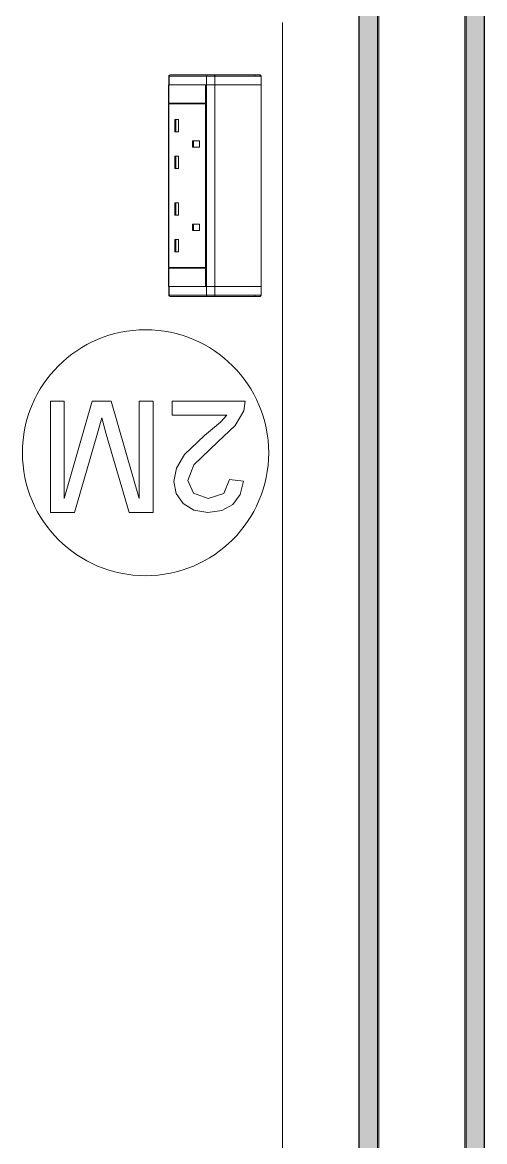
# Model space of a CAD drawing. Header units: millimetres. Extents: x 155920 to 295199, y -4084 to 97293.
# Drawn here: x 189125 to 189501, y 31466 to 32377 of the extents above; entities that cross this region are included whole.
import ezdxf

# ---------------------------------------------------------------- set-up
doc = ezdxf.new("R2010")
doc.units = ezdxf.units.MM
doc.header["$MEASUREMENT"] = 0
for name, color, linetype, lineweight in [('A-WALL', 7, 'CONTINUOUS', 9), ('A-WALL-PATT', 7, 'CONTINUOUS', 25), ('I-FURN', 8, 'CONTINUOUS', 9), ('I-WALL', 7, 'CONTINUOUS', 9)]:
    doc.layers.add(name, color=color, linetype=linetype, lineweight=lineweight)

msp = doc.modelspace()

# ---------------------------------------------------------------- hatches: boundary and pattern name
at = {"layer": 'A-WALL-PATT', "lineweight": 5}
h = msp.add_hatch(color=256, dxfattribs=at)
h.paths.add_polyline_path([(189413.83, 28508.33), (189413.83, 28794.33), (189449.83, 28794.33), (189449.83, 28809.33), (189398.83, 28809.33), (189398.83, 28508.33)], flags=0)
h.paths.add_polyline_path([(189449.83, 29819.33), (189449.83, 29834.33), (189413.83, 29834.33), (189413.83, 33830.29), (189398.83, 33830.29), (189398.83, 29819.33)], flags=0)
at = {"layer": 'A-WALL-PATT', "lineweight": 9}
h = msp.add_hatch(color=256, dxfattribs=at)
h.paths.add_polyline_path([(189485.83, 28508.33), (189500.83, 28508.33), (189500.83, 28809.33), (189449.83, 28809.33), (189449.83, 28794.33), (189485.83, 28794.33), (189485.83, 28598.77)], flags=0)
h.paths.add_polyline_path([(189449.83, 29819.33), (189500.83, 29819.33), (189500.83, 33830.29), (189485.83, 33830.29), (189485.83, 29834.33), (189449.83, 29834.33)], flags=0)

# ---------------------------------------------------------------- linework, layer by layer
at = {"layer": 'A-WALL'}
for p, q in [((189413.83, 33830.29), (189413.83, 29834.33)), ((189414.83, 33830.29), (189414.83, 29835.33)), ((189484.83, 29835.33), (189484.83, 33830.29)), ((189485.83, 29834.33), (189485.83, 33830.29))]:
    msp.add_line(p, q, dxfattribs=at)
at = {"layer": 'I-FURN'}
for p, q in [((189336.61, 31266.57), (189336.61, 32376.57)), ((189336.61, 32376.57), (189336.61, 31266.57)), ((189244.44, 32332.85), (189244.44, 32325.85)), ((189244.44, 32332.85), (189244.62, 32332.85)), ((189244.44, 32332.85), (189244.44, 32325.85)), ((189244.44, 32325.85), (189244.44, 32332.85)), ((189244.62, 32332.85), (189274.9, 32332.85)), ((189244.62, 32332.85), (189244.62, 32325.85)), ((189244.77, 32333.59), (189244.8, 32333.62)), ((189275.72, 32333.85), (189245.44, 32333.85)), ((189275.72, 32333.85), (189245.44, 32333.85)), ((189274.9, 32332.85), (189281.82, 32332.85)), ((189274.9, 32332.85), (189274.9, 32325.85)), ((189275.72, 32333.85), (189314.29, 32333.85)), ((189281.26, 32333.85), (189275.72, 32333.85)), ((189318.28, 32333.85), (189281.26, 32333.85)), ((189281.82, 32332.85), (189319.28, 32332.85)), ((189281.82, 32332.85), (189281.82, 32325.85)), ((189314.29, 32333.85), (189314.29, 32332.85)), ((189314.29, 32333.85), (189318.28, 32333.85)), ((189319.28, 32332.85), (189319.28, 32325.85)), ((189319.29, 32325.85), (189319.29, 32332.85)), ((189244.24, 32310.79), (189244.24, 32325.79)), ((189244.24, 32325.79), (189274.07, 32325.79)), ((189244.44, 32325.85), (189244.62, 32325.85)), ((189244.44, 32325.75), (189244.44, 32161.85)), ((189244.62, 32325.85), (189274.9, 32325.85)), ((189274.07, 32325.79), (189274.07, 32310.79)), ((189274.27, 32310.79), (189274.27, 32325.75)), ((189274.27, 32325.75), (189274.9, 32325.75)), ((189274.9, 32325.85), (189281.82, 32325.85)), ((189281.82, 32325.75), (189274.9, 32325.75)), ((189274.9, 32325.75), (189274.9, 32161.85)), ((189281.82, 32325.85), (189319.28, 32325.85)), ((189319.28, 32325.75), (189281.82, 32325.75)), ((189281.82, 32325.75), (189281.82, 32161.85)), ((189319.28, 32325.75), (189319.28, 32161.85)), ((189319.29, 32161.85), (189319.29, 32325.75)), ((189274.07, 32310.79), (189244.24, 32310.79)), ((189244.24, 32310.29), (189274.07, 32310.29)), ((189244.24, 32177.29), (189244.24, 32310.29)), ((189244.62, 32310.29), (189244.62, 32310.79)), ((189274.07, 32310.29), (189274.07, 32177.29)), ((189274.27, 32177.29), (189274.27, 32310.29)), ((189249.27, 32297.68), (189249.27, 32287.68)), ((189249.27, 32297.68), (189252.14, 32297.68)), ((189250.01, 32297.68), (189250.01, 32287.68)), ((189252.14, 32297.68), (189252.14, 32287.68)), ((189249.27, 32287.68), (189252.14, 32287.68)), ((189263.61, 32280.18), (189263.61, 32275.18)), ((189269.34, 32280.18), (189263.61, 32280.18)), ((189263.61, 32275.18), (189269.34, 32275.18)), ((189264.35, 32280.18), (189264.35, 32275.18)), ((189269.34, 32275.18), (189269.34, 32280.18)), ((189249.27, 32267.68), (189249.27, 32257.68)), ((189249.27, 32267.68), (189252.14, 32267.68)), ((189250.01, 32267.68), (189250.01, 32257.68)), ((189252.14, 32267.68), (189252.14, 32257.68)), ((189249.27, 32257.68), (189252.14, 32257.68)), ((189249.27, 32229.89), (189249.27, 32219.89)), ((189249.27, 32229.89), (189252.14, 32229.89)), ((189250.01, 32229.89), (189250.01, 32219.89)), ((189252.14, 32229.89), (189252.14, 32219.89)), ((189249.27, 32219.89), (189252.14, 32219.89)), ((189263.61, 32212.39), (189263.61, 32207.39)), ((189263.61, 32212.39), (189269.34, 32212.39)), ((189264.35, 32212.39), (189264.35, 32207.39)), ((189269.34, 32212.39), (189269.34, 32207.39)), ((189249.27, 32199.89), (189249.27, 32189.89)), ((189249.27, 32199.89), (189252.14, 32199.89)), ((189250.01, 32199.89), (189250.01, 32189.89)), ((189252.14, 32199.89), (189252.14, 32189.89)), ((189263.61, 32207.39), (189269.34, 32207.39)), ((189249.27, 32189.89), (189252.14, 32189.89)), ((189244.24, 32177.29), (189274.07, 32177.29)), ((189244.24, 32176.79), (189274.07, 32176.79)), ((189244.24, 32161.79), (189244.24, 32176.79)), ((189244.62, 32176.79), (189244.62, 32177.29)), ((189274.07, 32176.79), (189274.07, 32161.79)), ((189274.27, 32161.85), (189274.27, 32176.79)), ((189274.07, 32161.79), (189244.24, 32161.79)), ((189244.44, 32161.73), (189244.44, 32154.73)), ((189244.62, 32161.73), (189244.44, 32161.73)), ((189244.44, 32161.73), (189244.44, 32154.73)), ((189244.44, 32161.73), (189244.44, 32154.73)), ((189244.62, 32154.73), (189244.44, 32154.73)), ((189244.62, 32154.73), (189244.62, 32161.73)), ((189274.9, 32161.73), (189244.62, 32161.73)), ((189274.9, 32154.73), (189244.62, 32154.73)), ((189244.81, 32153.95), (189244.78, 32153.97)), ((189245.44, 32153.73), (189275.72, 32153.73)), ((189245.44, 32153.73), (189275.72, 32153.73)), ((189274.07, 32161.79), (189276.53, 32161.79)), ((189274.9, 32161.85), (189274.27, 32161.85)), ((189274.9, 32161.85), (189281.82, 32161.85)), ((189274.9, 32154.73), (189274.9, 32161.73)), ((189281.82, 32161.73), (189274.9, 32161.73)), ((189281.82, 32154.73), (189274.9, 32154.73)), ((189314.29, 32153.73), (189275.72, 32153.73)), ((189275.72, 32153.73), (189281.26, 32153.73)), ((189281.26, 32153.73), (189318.28, 32153.73)), ((189281.82, 32161.85), (189319.28, 32161.85)), ((189281.82, 32154.73), (189281.82, 32161.73)), ((189319.28, 32161.73), (189281.82, 32161.73)), ((189319.28, 32154.73), (189281.82, 32154.73)), ((189314.29, 32154.73), (189314.29, 32153.73)), ((189318.28, 32153.73), (189314.29, 32153.73)), ((189318.28, 32153.73), (189318.29, 32153.73)), ((189319.28, 32154.73), (189319.28, 32161.73)), ((189319.29, 32154.73), (189319.29, 32161.73)), ((189159.51, 32068.51), (189148.2, 32068.51)), ((189148.2, 32068.51), (189148.2, 31978.1)), ((189182.22, 32068.51), (189159.51, 31989.4)), ((189159.51, 31989.4), (189159.51, 32068.51)), ((189197.54, 32068.51), (189182.22, 32068.51)), ((189220.25, 31989.4), (189197.54, 32068.51)), ((189231.55, 32068.51), (189220.25, 32068.51)), ((189220.25, 32068.51), (189220.25, 31989.4)), ((189231.55, 31978.1), (189231.55, 32068.51)), ((189306.42, 32068.51), (189247.09, 32068.51)), ((189247.09, 32068.51), (189247.09, 32057.21)), ((189305.21, 32060.72), (189306.42, 32068.51)), ((189185.84, 32040.72), (189189.88, 32055.13)), ((189189.88, 32055.13), (189193.61, 32041.82)), ((189247.09, 32057.21), (189291.48, 32057.21)), ((189291.48, 32057.21), (189286.38, 32051.46)), ((189298.34, 32048.72), (189305.21, 32060.72)), ((189286.38, 32051.46), (189273.38, 32040.59)), ((189284.2, 32035.62), (189298.34, 32048.72)), ((189167.65, 31978.1), (189185.84, 32040.72)), ((189193.61, 32041.82), (189212.11, 31978.1)), ((189273.38, 32040.59), (189257.19, 32025.1)), ((189264.68, 32016.79), (189284.2, 32035.62)), ((189257.19, 32025.1), (189250.51, 32014.02)), ((189250.51, 32014.02), (189248.5, 32003.31)), ((189259.8, 32003.99), (189264.68, 32016.79)), ((189248.5, 32003.31), (189250.37, 31993.45)), ((189264.41, 31993.63), (189259.8, 32003.99)), ((189293.71, 32004.94), (189288.95, 31993.53)), ((189305.01, 32003.53), (189293.71, 32004.94)), ((189302.27, 31992.6), (189305.01, 32003.53)), ((189250.37, 31993.45), (189255.95, 31985.34)), ((189276.43, 31989.4), (189264.41, 31993.63)), ((189288.95, 31993.53), (189276.43, 31989.4)), ((189296.35, 31984.61), (189302.27, 31992.6)), ((189255.95, 31985.34), (189264.74, 31979.91)), ((189287.55, 31979.73), (189296.35, 31984.61)), ((189148.2, 31978.1), (189167.65, 31978.1)), ((189212.11, 31978.1), (189231.55, 31978.1)), ((189264.74, 31979.91), (189276.18, 31978.1)), ((189276.18, 31978.1), (189287.55, 31979.73))]:
    msp.add_line(p, q, dxfattribs=at)
at = {"layer": 'I-FURN', "flags": 128}
for points in [[(189244.44, 32332.85), (189244.44, 32332.89), (189244.45, 32332.93), (189244.45, 32332.97), (189244.45, 32333.01), (189244.46, 32333.05), (189244.47, 32333.08), (189244.48, 32333.12), (189244.49, 32333.16), (189244.51, 32333.2), (189244.52, 32333.24), (189244.54, 32333.27), (189244.55, 32333.31), (189244.57, 32333.34)], [(189281.26, 32333.85), (189281.12, 32333.85), (189280.99, 32333.85), (189280.84, 32333.85), (189280.7, 32333.85), (189280.56, 32333.85), (189280.41, 32333.85), (189280.26, 32333.85), (189280.1, 32333.85), (189279.95, 32333.85), (189279.79, 32333.85), (189279.64, 32333.85), (189279.48, 32333.85), (189279.32, 32333.85), (189279.16, 32333.85), (189279, 32333.85), (189278.84, 32333.85), (189278.68, 32333.85), (189278.52, 32333.85), (189278.36, 32333.85), (189278.2, 32333.85), (189278.05, 32333.85), (189277.89, 32333.85), (189277.74, 32333.85), (189277.59, 32333.85), (189277.44, 32333.85), (189277.29, 32333.85), (189277.15, 32333.85), (189277.01, 32333.85), (189276.87, 32333.85), (189276.74, 32333.85), (189276.61, 32333.85), (189276.48, 32333.85), (189276.36, 32333.85), (189276.24, 32333.85), (189276.13, 32333.85), (189276.02, 32333.85), (189275.91, 32333.85), (189275.82, 32333.85), (189275.72, 32333.85)], [(189318.28, 32333.85), (189318, 32333.85), (189317.59, 32333.85), (189317.04, 32333.85), (189316.36, 32333.85), (189315.54, 32333.85), (189314.59, 32333.85), (189313.51, 32333.85), (189312.3, 32333.85), (189310.97, 32333.85), (189309.51, 32333.85), (189307.93, 32333.85), (189306.22, 32333.85), (189304.4, 32333.85), (189302.47, 32333.85), (189300.43, 32333.85), (189298.28, 32333.85), (189296.02, 32333.85), (189293.66, 32333.85), (189291.21, 32333.85), (189288.66, 32333.85), (189286.02, 32333.85), (189283.3, 32333.85), (189281.26, 32333.85)], [(189314.29, 32333.85), (189314.45, 32333.85), (189314.61, 32333.85), (189314.77, 32333.85), (189314.93, 32333.85), (189315.08, 32333.85), (189315.24, 32333.85), (189315.39, 32333.85), (189315.55, 32333.85), (189315.7, 32333.85), (189315.85, 32333.85), (189315.99, 32333.85), (189316.14, 32333.85), (189316.28, 32333.85), (189316.41, 32333.85), (189316.55, 32333.85), (189316.68, 32333.85), (189316.8, 32333.85), (189316.93, 32333.85), (189317.04, 32333.85), (189317.16, 32333.85), (189317.27, 32333.85), (189317.37, 32333.85), (189317.47, 32333.85), (189317.57, 32333.85), (189317.65, 32333.85), (189317.74, 32333.85), (189317.82, 32333.85), (189317.89, 32333.85), (189317.96, 32333.85), (189318.02, 32333.85), (189318.07, 32333.85), (189318.12, 32333.85), (189318.16, 32333.85), (189318.2, 32333.85), (189318.23, 32333.85), (189318.25, 32333.85), (189318.27, 32333.85), (189318.28, 32333.85), (189318.29, 32333.85)], [(189318.29, 32333.85), (189318.29, 32333.85), (189318.28, 32333.85)], [(189318.29, 32333.85), (189318.33, 32333.85), (189318.37, 32333.84), (189318.41, 32333.84), (189318.45, 32333.83), (189318.49, 32333.83), (189318.53, 32333.82), (189318.56, 32333.81), (189318.6, 32333.8), (189318.64, 32333.78), (189318.68, 32333.77), (189318.71, 32333.75), (189318.75, 32333.73), (189318.79, 32333.71), (189318.82, 32333.69), (189318.85, 32333.67), (189318.89, 32333.65), (189318.92, 32333.62), (189318.95, 32333.6), (189318.98, 32333.57), (189319.01, 32333.54), (189319.03, 32333.51), (189319.06, 32333.48), (189319.08, 32333.45), (189319.11, 32333.42), (189319.13, 32333.39), (189319.15, 32333.35), (189319.17, 32333.32), (189319.19, 32333.28), (189319.21, 32333.25), (189319.22, 32333.21), (189319.23, 32333.17), (189319.25, 32333.13), (189319.26, 32333.1), (189319.27, 32333.06), (189319.27, 32333.02), (189319.28, 32332.98), (189319.28, 32332.94), (189319.29, 32332.9), (189319.29, 32332.86), (189319.29, 32332.85)], [(189244.58, 32154.22), (189244.56, 32154.25), (189244.54, 32154.29), (189244.53, 32154.33), (189244.51, 32154.36), (189244.5, 32154.4), (189244.48, 32154.44), (189244.47, 32154.48), (189244.46, 32154.52), (189244.46, 32154.56), (189244.45, 32154.59), (189244.45, 32154.63), (189244.44, 32154.67), (189244.44, 32154.71), (189244.44, 32154.73)], [(189275.72, 32153.73), (189275.82, 32153.73), (189275.91, 32153.73), (189276.02, 32153.73), (189276.13, 32153.73), (189276.24, 32153.73), (189276.36, 32153.73), (189276.48, 32153.73), (189276.61, 32153.73), (189276.74, 32153.73), (189276.87, 32153.73), (189277.01, 32153.73), (189277.15, 32153.73), (189277.29, 32153.73), (189277.44, 32153.73), (189277.59, 32153.73), (189277.74, 32153.73), (189277.89, 32153.73), (189278.05, 32153.73), (189278.2, 32153.73), (189278.36, 32153.73), (189278.52, 32153.73), (189278.68, 32153.73), (189278.84, 32153.73), (189279, 32153.73), (189279.16, 32153.73), (189279.32, 32153.73), (189279.48, 32153.73), (189279.64, 32153.73), (189279.79, 32153.73), (189279.95, 32153.73), (189280.1, 32153.73), (189280.26, 32153.73), (189280.41, 32153.73), (189280.56, 32153.73), (189280.7, 32153.73), (189280.85, 32153.73), (189280.99, 32153.73), (189281.12, 32153.73), (189281.26, 32153.73)], [(189281.26, 32153.73), (189284.04, 32153.73), (189286.74, 32153.73), (189289.35, 32153.73), (189291.87, 32153.73), (189294.3, 32153.73), (189296.63, 32153.73), (189298.86, 32153.73), (189300.98, 32153.73), (189303, 32153.73), (189304.9, 32153.73), (189306.69, 32153.73), (189308.36, 32153.73), (189309.91, 32153.73), (189311.34, 32153.73), (189312.64, 32153.73), (189313.81, 32153.73), (189314.86, 32153.73), (189315.77, 32153.73), (189316.55, 32153.73), (189317.2, 32153.73), (189317.71, 32153.73), (189318.09, 32153.73), (189318.28, 32153.73)], [(189318.29, 32153.73), (189318.29, 32153.73), (189318.28, 32153.73), (189318.26, 32153.73), (189318.24, 32153.73), (189318.21, 32153.73), (189318.17, 32153.73), (189318.13, 32153.73), (189318.09, 32153.73), (189318.03, 32153.73), (189317.97, 32153.73), (189317.91, 32153.73), (189317.84, 32153.73), (189317.76, 32153.73), (189317.68, 32153.73), (189317.59, 32153.73), (189317.5, 32153.73), (189317.4, 32153.73), (189317.3, 32153.73), (189317.19, 32153.73), (189317.08, 32153.73), (189316.96, 32153.73), (189316.84, 32153.73), (189316.71, 32153.73), (189316.58, 32153.73), (189316.45, 32153.73), (189316.31, 32153.73), (189316.17, 32153.73), (189316.03, 32153.73), (189315.89, 32153.73), (189315.74, 32153.73), (189315.59, 32153.73), (189315.44, 32153.73), (189315.28, 32153.73), (189315.13, 32153.73), (189314.97, 32153.73), (189314.81, 32153.73), (189314.65, 32153.73), (189314.49, 32153.73), (189314.33, 32153.73), (189314.29, 32153.73)], [(189319.29, 32154.73), (189319.29, 32154.69), (189319.29, 32154.65), (189319.28, 32154.61), (189319.28, 32154.57), (189319.27, 32154.53), (189319.26, 32154.49), (189319.25, 32154.45), (189319.24, 32154.41), (189319.22, 32154.37), (189319.21, 32154.34), (189319.19, 32154.3), (189319.18, 32154.26), (189319.16, 32154.23), (189319.14, 32154.19), (189319.11, 32154.16), (189319.09, 32154.13), (189319.07, 32154.1), (189319.04, 32154.07), (189319.01, 32154.04), (189318.98, 32154.01), (189318.96, 32153.98), (189318.93, 32153.95), (189318.89, 32153.93), (189318.86, 32153.91), (189318.83, 32153.88), (189318.79, 32153.86), (189318.76, 32153.84), (189318.72, 32153.83), (189318.69, 32153.81), (189318.65, 32153.79), (189318.61, 32153.78), (189318.57, 32153.77), (189318.54, 32153.76), (189318.5, 32153.75), (189318.46, 32153.74), (189318.42, 32153.73), (189318.38, 32153.73), (189318.34, 32153.73), (189318.3, 32153.73), (189318.29, 32153.73)]]:
    msp.add_lwpolyline(points, dxfattribs=at)
at = {"layer": 'I-FURN'}
for start, end in [(0, 180), (180, 0)]:
    msp.add_arc((189225.48, 32026.64), 100, start, end, dxfattribs=at)
for centre, major_axis, ratio, start_param, end_param in [((189245.44, 32332.85), (0, 1), 0.819152, 0, 1.570796), ((189275.72, 32332.85), (0, -1), 0.819152, 3.141593, 4.712389), ((189281.26, 32332.85), (0, -1), 0.56467, 1.570796, 3.141593), ((189318.28, 32332.85), (0, -1), 0.998113, 1.570796, 3.141593), ((189245.44, 32154.73), (0, -1), 0.819152, 4.712389, 6.283185), ((189275.72, 32154.73), (0, -1), 0.819152, 4.712389, 6.283185), ((189281.26, 32154.73), (0, -1), 0.56467, 0, 1.570796), ((189318.28, 32154.73), (0, -1), 0.998113, 0, 1.570796)]:
    msp.add_ellipse(centre, major_axis=major_axis, ratio=ratio, start_param=start_param, end_param=end_param, dxfattribs=at)
at = {"layer": 'I-WALL', "lineweight": 30}
for p, q in [((189398.83, 33830.29), (189398.83, 29819.33)), ((189500.83, 29819.33), (189500.83, 33830.29))]:
    msp.add_line(p, q, dxfattribs=at)

doc.saveas('drawing.dxf')
